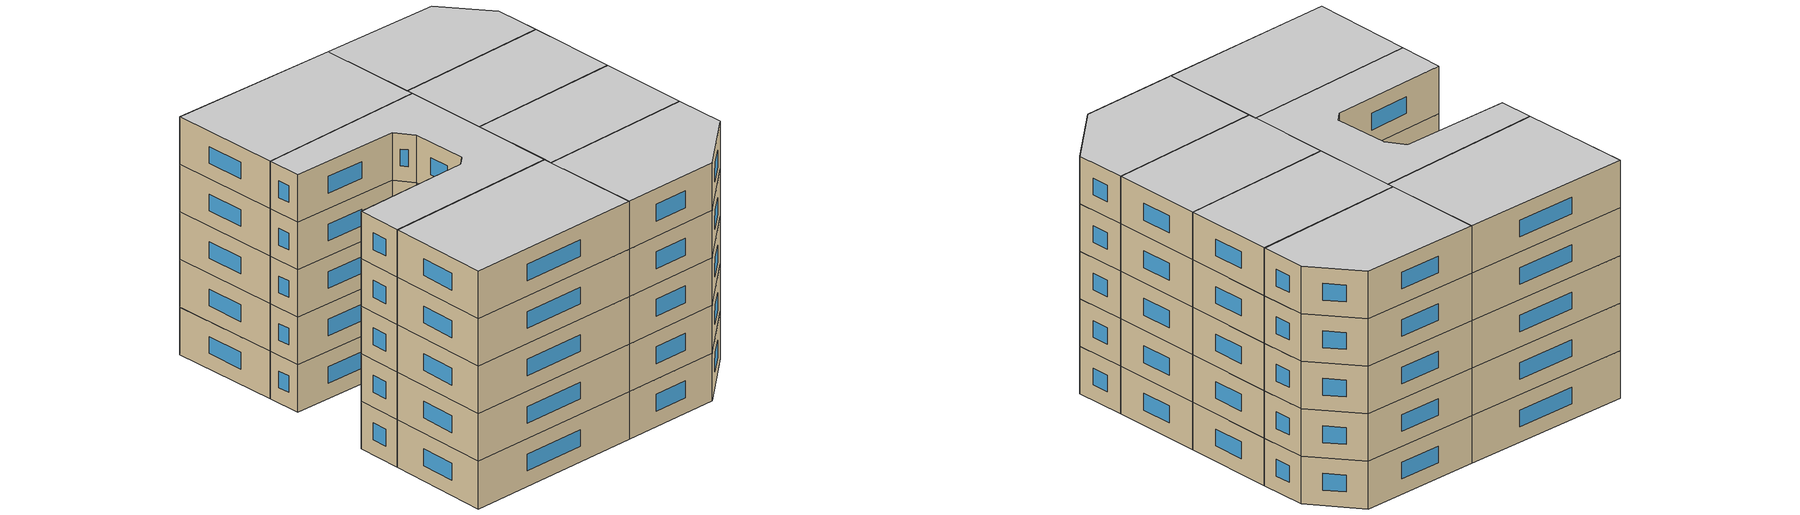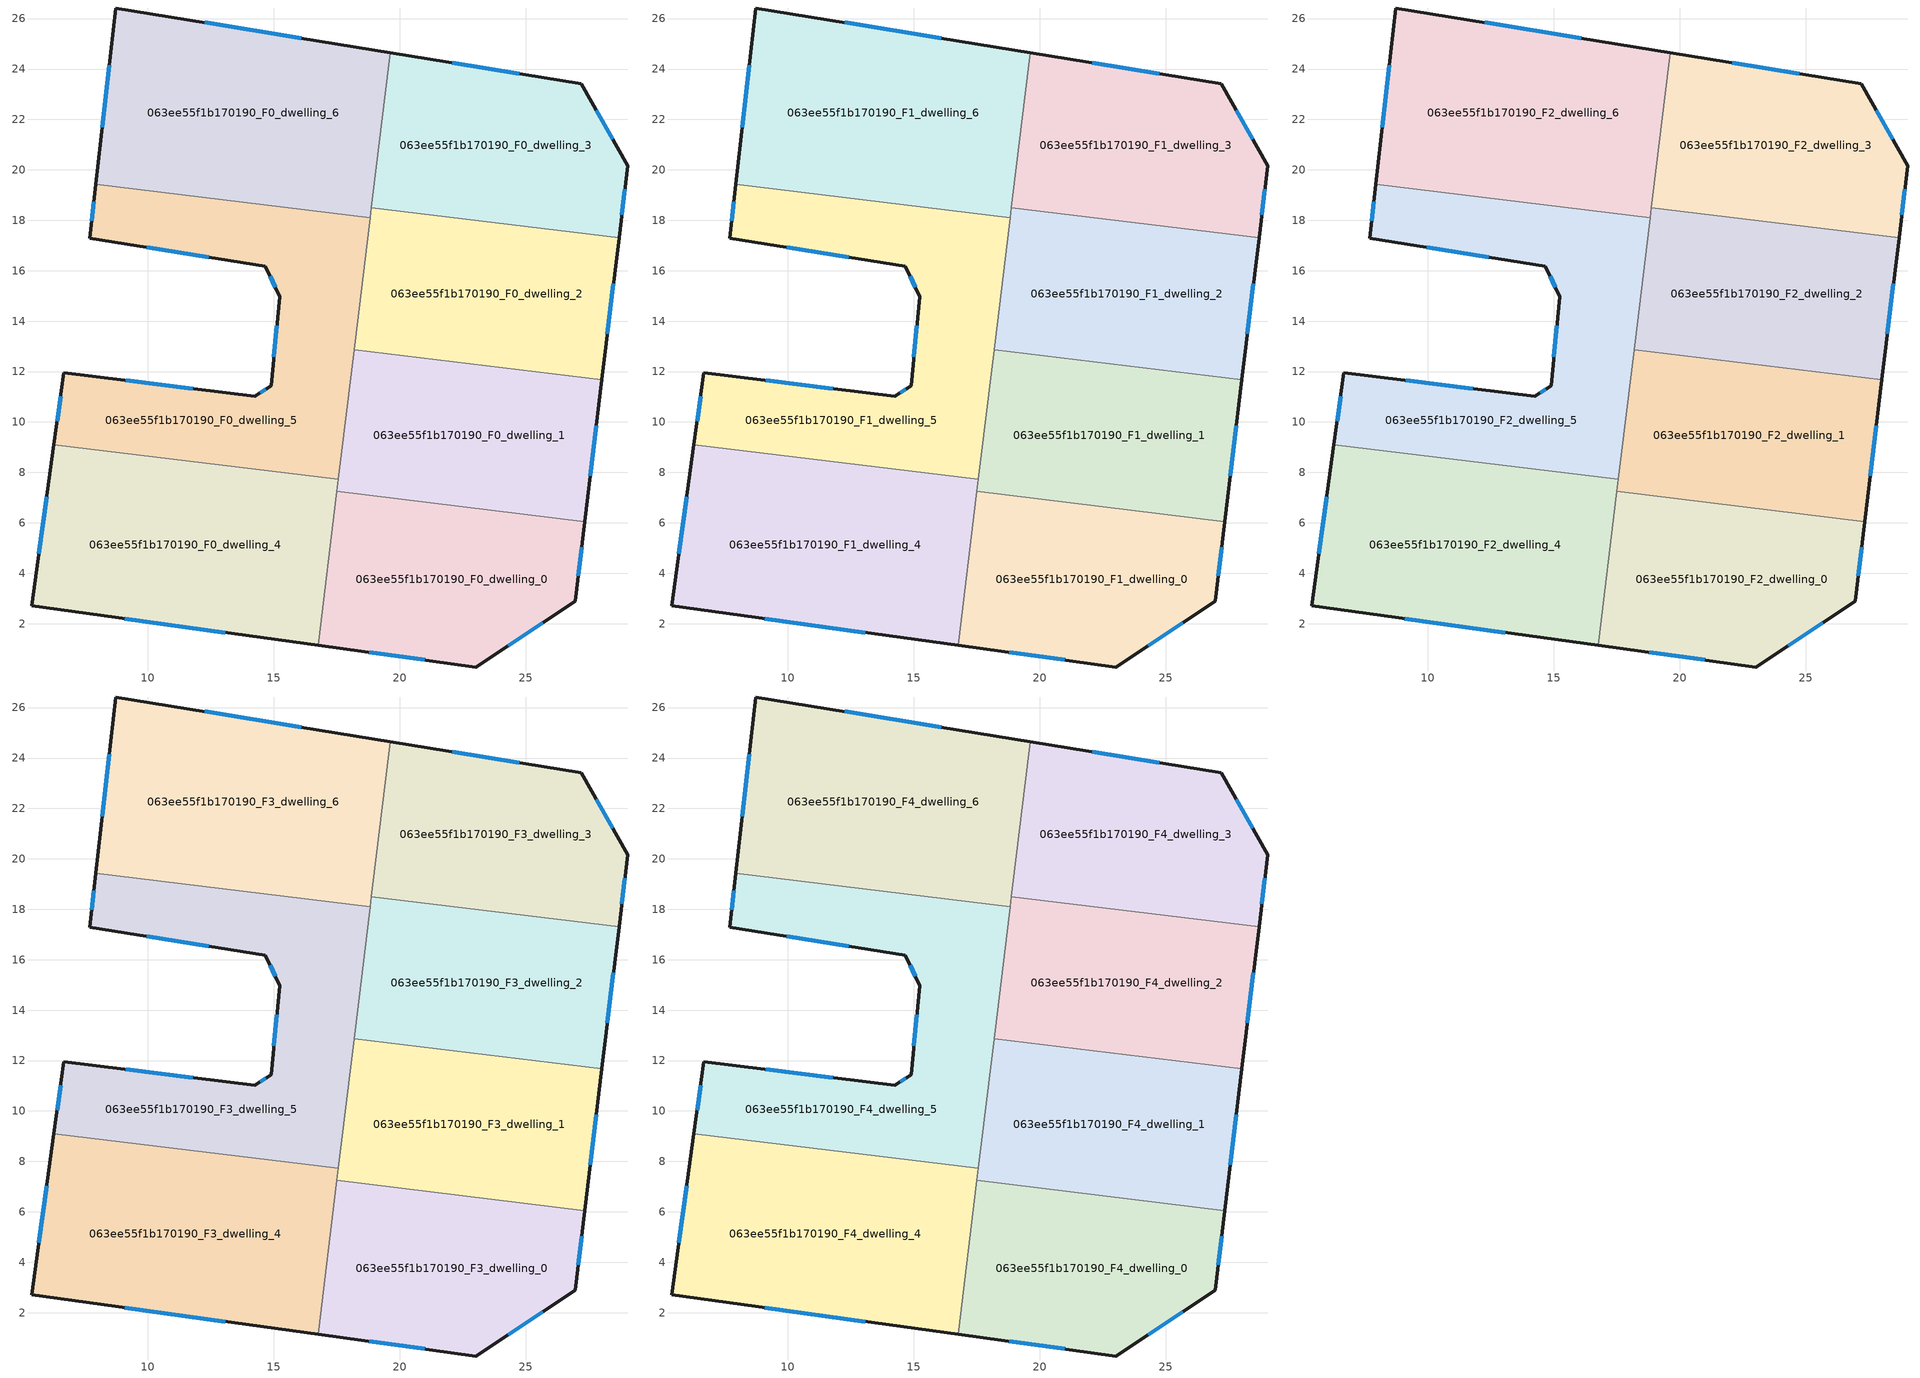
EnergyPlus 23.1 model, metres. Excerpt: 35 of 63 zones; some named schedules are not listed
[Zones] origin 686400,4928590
063ee55f1b170190_F0_dwelling_0
 floor ground (EU_floor_Construction): 27.34,6.05 26.95,2.88 23.02,0.28 16.76,1.14 17.5,7.25 z0
 wall outside (EU_wall_Construction): 16.76,1.14 23.02,0.28 26.95,2.88 27.34,6.05 z0:3
 wall to 063ee55f1b170190_F0_dwelling_1 (EU_wall_Construction): 27.34,6.05 17.5,7.25 z0:3
 wall to 063ee55f1b170190_F0_dwelling_4 (EU_wall_Construction): 17.5,7.25 16.76,1.14 z0:3
 window (EU_Window_Construction): 27.08,3.91 27.21,5.02 / 24.3,1.12 25.68,2.04 / 18.79,0.86 20.99,0.56 z0.97:2.03
063ee55f1b170190_F0_dwelling_1
 floor ground (EU_floor_Construction): 28.02,11.67 27.34,6.05 17.5,7.25 18.19,12.87 z0
 wall outside (EU_wall_Construction): 27.34,6.05 28.02,11.67 z0:3
 wall to 063ee55f1b170190_F0_dwelling_2 (EU_wall_Construction): 28.02,11.67 18.19,12.87 z0:3
 wall to 063ee55f1b170190_F0_dwelling_5 (EU_wall_Construction): 18.19,12.87 17.56,7.74 z0:3
 wall to 063ee55f1b170190_F0_dwelling_4 (EU_wall_Construction): 17.56,7.74 17.5,7.24 z0:3
 window (EU_Window_Construction): 27.56,7.87 27.8,9.85 z0.97:2.03
063ee55f1b170190_F0_dwelling_2
 floor ground (EU_floor_Construction): 28.7,17.3 28.02,11.67 18.19,12.87 18.87,18.49 z0
 wall outside (EU_wall_Construction): 28.02,11.67 28.7,17.3 z0:3
 wall to 063ee55f1b170190_F0_dwelling_3 (EU_wall_Construction): 28.7,17.3 18.87,18.49 z0:3
 wall to 063ee55f1b170190_F0_dwelling_6 (EU_wall_Construction): 18.87,18.49 18.82,18.11 z0:3
 wall to 063ee55f1b170190_F0_dwelling_5 (EU_wall_Construction): 18.82,18.11 18.19,12.87 z0:3
 window (EU_Window_Construction): 28.24,13.5 28.48,15.48 z0.97:2.03
063ee55f1b170190_F0_dwelling_3
 floor ground (EU_floor_Construction): 27.19,23.41 29.04,20.16 28.7,17.3 18.87,18.49 19.62,24.65 z0
 wall outside (EU_wall_Construction): 28.7,17.3 29.04,20.16 27.19,23.41 19.62,24.65 z0:3
 wall to 063ee55f1b170190_F0_dwelling_6 (EU_wall_Construction): 19.62,24.65 18.87,18.49 z0:3
 window (EU_Window_Construction): 24.74,23.81 22.07,24.25 / 28.44,21.21 27.79,22.36 / 28.81,18.23 28.93,19.23 z0.97:2.03
063ee55f1b170190_F0_dwelling_4
 floor ground (EU_floor_Construction): 17.56,7.74 16.76,1.14 5.4,2.7 6.28,9.11 z0
 wall outside (EU_wall_Construction): 6.28,9.11 5.4,2.7 16.76,1.14 z0:3
 wall to 063ee55f1b170190_F0_dwelling_5 (EU_wall_Construction): 17.56,7.74 6.28,9.11 z0:3
 window (EU_Window_Construction): 9.09,2.2 13.08,1.65 / 6,7.03 5.69,4.78 z0.97:2.03
063ee55f1b170190_F0_dwelling_5
 floor ground (EU_floor_Construction): 18.82,18.11 17.56,7.74 6.28,9.11 6.68,11.95 14.25,11.02 14.89,11.44 15.24,14.96 14.67,16.17 7.7,17.29 7.95,19.43 z0
 wall outside (EU_wall_Construction): 7.95,19.43 7.7,17.29 14.67,16.17 15.24,14.96 14.89,11.44 14.25,11.02 6.68,11.95 6.28,9.11 z0:3
 wall to 063ee55f1b170190_F0_dwelling_6 (EU_wall_Construction): 18.82,18.11 7.95,19.43 z0:3
 window (EU_Window_Construction): 11.8,11.32 9.13,11.65 / 14.69,11.3 14.46,11.16 / 15.13,13.82 15.01,12.58 / 14.86,15.78 15.06,15.35 / 9.96,16.93 12.41,16.53 / 7.87,18.73 7.78,17.98 / 6.55,11.03 6.41,10.03 z0.97:2.03
063ee55f1b170190_F0_dwelling_6
 floor ground (EU_floor_Construction): 19.62,24.65 18.82,18.11 7.95,19.43 8.74,26.42 z0
 wall outside (EU_wall_Construction): 19.62,24.65 8.74,26.42 7.95,19.43 z0:3
 window (EU_Window_Construction): 8.49,24.15 8.21,21.69 / 16.09,25.22 12.27,25.84 z0.97:2.03
063ee55f1b170190_F1_dwelling_0
 floor to 063ee55f1b170190_F0_dwelling_0 (EU_floor_Construction): 27.34,6.05 26.95,2.88 23.02,0.28 16.76,1.14 17.5,7.25 z3
 wall outside (EU_wall_Construction): 16.76,1.14 23.02,0.28 26.95,2.88 27.34,6.05 z3:6
 wall to 063ee55f1b170190_F1_dwelling_1 (EU_wall_Construction): 27.34,6.05 17.5,7.25 z3:6
 wall to 063ee55f1b170190_F1_dwelling_4 (EU_wall_Construction): 17.5,7.25 16.76,1.14 z3:6
 window (EU_Window_Construction): 27.08,3.91 27.21,5.02 / 24.3,1.12 25.68,2.04 / 18.79,0.86 20.99,0.56 z3.97:5.03
063ee55f1b170190_F1_dwelling_1
 floor to 063ee55f1b170190_F0_dwelling_1 (EU_floor_Construction): 28.02,11.67 27.34,6.05 17.5,7.25 18.19,12.87 z3
 wall outside (EU_wall_Construction): 27.34,6.05 28.02,11.67 z3:6
 wall to 063ee55f1b170190_F1_dwelling_2 (EU_wall_Construction): 28.02,11.67 18.19,12.87 z3:6
 wall to 063ee55f1b170190_F1_dwelling_5 (EU_wall_Construction): 18.19,12.87 17.56,7.74 z3:6
 wall to 063ee55f1b170190_F1_dwelling_4 (EU_wall_Construction): 17.56,7.74 17.5,7.24 z3:6
 window (EU_Window_Construction): 27.56,7.87 27.8,9.85 z3.97:5.03
063ee55f1b170190_F1_dwelling_2
 floor to 063ee55f1b170190_F0_dwelling_2 (EU_floor_Construction): 28.7,17.3 28.02,11.67 18.19,12.87 18.87,18.49 z3
 wall outside (EU_wall_Construction): 28.02,11.67 28.7,17.3 z3:6
 wall to 063ee55f1b170190_F1_dwelling_3 (EU_wall_Construction): 28.7,17.3 18.87,18.49 z3:6
 wall to 063ee55f1b170190_F1_dwelling_6 (EU_wall_Construction): 18.87,18.49 18.82,18.11 z3:6
 wall to 063ee55f1b170190_F1_dwelling_5 (EU_wall_Construction): 18.82,18.11 18.19,12.87 z3:6
 window (EU_Window_Construction): 28.24,13.5 28.48,15.48 z3.97:5.03
063ee55f1b170190_F1_dwelling_3
 floor to 063ee55f1b170190_F0_dwelling_3 (EU_floor_Construction): 27.19,23.41 29.04,20.16 28.7,17.3 18.87,18.49 19.62,24.65 z3
 wall outside (EU_wall_Construction): 28.7,17.3 29.04,20.16 27.19,23.41 19.62,24.65 z3:6
 wall to 063ee55f1b170190_F1_dwelling_6 (EU_wall_Construction): 19.62,24.65 18.87,18.49 z3:6
 window (EU_Window_Construction): 24.74,23.81 22.07,24.25 / 28.44,21.21 27.79,22.36 / 28.81,18.23 28.93,19.23 z3.97:5.03
063ee55f1b170190_F1_dwelling_4
 floor to 063ee55f1b170190_F0_dwelling_4 (EU_floor_Construction): 17.56,7.74 16.76,1.14 5.4,2.7 6.28,9.11 z3
 wall outside (EU_wall_Construction): 6.28,9.11 5.4,2.7 16.76,1.14 z3:6
 wall to 063ee55f1b170190_F1_dwelling_5 (EU_wall_Construction): 17.56,7.74 6.28,9.11 z3:6
 window (EU_Window_Construction): 9.09,2.2 13.08,1.65 / 6,7.03 5.69,4.78 z3.97:5.03
063ee55f1b170190_F1_dwelling_5
 floor to 063ee55f1b170190_F0_dwelling_5 (EU_floor_Construction): 18.82,18.11 17.56,7.74 6.28,9.11 6.68,11.95 14.25,11.02 14.89,11.44 15.24,14.96 14.67,16.17 7.7,17.29 7.95,19.43 z3
 wall outside (EU_wall_Construction): 7.95,19.43 7.7,17.29 14.67,16.17 15.24,14.96 14.89,11.44 14.25,11.02 6.68,11.95 6.28,9.11 z3:6
 wall to 063ee55f1b170190_F1_dwelling_6 (EU_wall_Construction): 18.82,18.11 7.95,19.43 z3:6
 window (EU_Window_Construction): 11.8,11.32 9.13,11.65 / 14.69,11.3 14.46,11.16 / 15.13,13.82 15.01,12.58 / 14.86,15.78 15.06,15.35 / 9.96,16.93 12.41,16.53 / 7.87,18.73 7.78,17.98 / 6.55,11.03 6.41,10.03 z3.97:5.03
063ee55f1b170190_F1_dwelling_6
 floor to 063ee55f1b170190_F0_dwelling_6 (EU_floor_Construction): 19.62,24.65 18.82,18.11 7.95,19.43 8.74,26.42 z3
 wall outside (EU_wall_Construction): 19.62,24.65 8.74,26.42 7.95,19.43 z3:6
 window (EU_Window_Construction): 8.49,24.15 8.21,21.69 / 16.09,25.22 12.27,25.84 z3.97:5.03
063ee55f1b170190_F2_dwelling_0
 floor to 063ee55f1b170190_F1_dwelling_0 (EU_floor_Construction): 27.34,6.05 26.95,2.88 23.02,0.28 16.76,1.14 17.5,7.25 z6
 wall outside (EU_wall_Construction): 16.76,1.14 23.02,0.28 26.95,2.88 27.34,6.05 z6:9
 wall to 063ee55f1b170190_F2_dwelling_1 (EU_wall_Construction): 27.34,6.05 17.5,7.25 z6:9
 wall to 063ee55f1b170190_F2_dwelling_4 (EU_wall_Construction): 17.5,7.25 16.76,1.14 z6:9
 window (EU_Window_Construction): 27.08,3.91 27.21,5.02 / 24.3,1.12 25.68,2.04 / 18.79,0.86 20.99,0.56 z6.97:8.03
063ee55f1b170190_F2_dwelling_1
 floor to 063ee55f1b170190_F1_dwelling_1 (EU_floor_Construction): 28.02,11.67 27.34,6.05 17.5,7.25 18.19,12.87 z6
 wall outside (EU_wall_Construction): 27.34,6.05 28.02,11.67 z6:9
 wall to 063ee55f1b170190_F2_dwelling_2 (EU_wall_Construction): 28.02,11.67 18.19,12.87 z6:9
 wall to 063ee55f1b170190_F2_dwelling_5 (EU_wall_Construction): 18.19,12.87 17.56,7.74 z6:9
 wall to 063ee55f1b170190_F2_dwelling_4 (EU_wall_Construction): 17.56,7.74 17.5,7.24 z6:9
 window (EU_Window_Construction): 27.56,7.87 27.8,9.85 z6.97:8.03
063ee55f1b170190_F2_dwelling_2
 floor to 063ee55f1b170190_F1_dwelling_2 (EU_floor_Construction): 28.7,17.3 28.02,11.67 18.19,12.87 18.87,18.49 z6
 wall outside (EU_wall_Construction): 28.02,11.67 28.7,17.3 z6:9
 wall to 063ee55f1b170190_F2_dwelling_3 (EU_wall_Construction): 28.7,17.3 18.87,18.49 z6:9
 wall to 063ee55f1b170190_F2_dwelling_6 (EU_wall_Construction): 18.87,18.49 18.82,18.11 z6:9
 wall to 063ee55f1b170190_F2_dwelling_5 (EU_wall_Construction): 18.82,18.11 18.19,12.87 z6:9
 window (EU_Window_Construction): 28.24,13.5 28.48,15.48 z6.97:8.03
063ee55f1b170190_F2_dwelling_3
 floor to 063ee55f1b170190_F1_dwelling_3 (EU_floor_Construction): 27.19,23.41 29.04,20.16 28.7,17.3 18.87,18.49 19.62,24.65 z6
 wall outside (EU_wall_Construction): 28.7,17.3 29.04,20.16 27.19,23.41 19.62,24.65 z6:9
 wall to 063ee55f1b170190_F2_dwelling_6 (EU_wall_Construction): 19.62,24.65 18.87,18.49 z6:9
 window (EU_Window_Construction): 24.74,23.81 22.07,24.25 / 28.44,21.21 27.79,22.36 / 28.81,18.23 28.93,19.23 z6.97:8.03
063ee55f1b170190_F2_dwelling_4
 floor to 063ee55f1b170190_F1_dwelling_4 (EU_floor_Construction): 17.56,7.74 16.76,1.14 5.4,2.7 6.28,9.11 z6
 wall outside (EU_wall_Construction): 6.28,9.11 5.4,2.7 16.76,1.14 z6:9
 wall to 063ee55f1b170190_F2_dwelling_5 (EU_wall_Construction): 17.56,7.74 6.28,9.11 z6:9
 window (EU_Window_Construction): 9.09,2.2 13.08,1.65 / 6,7.03 5.69,4.78 z6.97:8.03
063ee55f1b170190_F2_dwelling_5
 floor to 063ee55f1b170190_F1_dwelling_5 (EU_floor_Construction): 18.82,18.11 17.56,7.74 6.28,9.11 6.68,11.95 14.25,11.02 14.89,11.44 15.24,14.96 14.67,16.17 7.7,17.29 7.95,19.43 z6
 wall outside (EU_wall_Construction): 7.95,19.43 7.7,17.29 14.67,16.17 15.24,14.96 14.89,11.44 14.25,11.02 6.68,11.95 6.28,9.11 z6:9
 wall to 063ee55f1b170190_F2_dwelling_6 (EU_wall_Construction): 18.82,18.11 7.95,19.43 z6:9
 window (EU_Window_Construction): 11.8,11.32 9.13,11.65 / 14.69,11.3 14.46,11.16 / 15.13,13.82 15.01,12.58 / 14.86,15.78 15.06,15.35 / 9.96,16.93 12.41,16.53 / 7.87,18.73 7.78,17.98 / 6.55,11.03 6.41,10.03 z6.97:8.03
063ee55f1b170190_F2_dwelling_6
 floor to 063ee55f1b170190_F1_dwelling_6 (EU_floor_Construction): 19.62,24.65 18.82,18.11 7.95,19.43 8.74,26.42 z6
 wall outside (EU_wall_Construction): 19.62,24.65 8.74,26.42 7.95,19.43 z6:9
 window (EU_Window_Construction): 8.49,24.15 8.21,21.69 / 16.09,25.22 12.27,25.84 z6.97:8.03
063ee55f1b170190_F3_dwelling_0
 floor to 063ee55f1b170190_F2_dwelling_0 (EU_floor_Construction): 27.34,6.05 26.95,2.88 23.02,0.28 16.76,1.14 17.5,7.25 z9
 wall outside (EU_wall_Construction): 16.76,1.14 23.02,0.28 26.95,2.88 27.34,6.05 z9:12
 wall to 063ee55f1b170190_F3_dwelling_1 (EU_wall_Construction): 27.34,6.05 17.5,7.25 z9:12
 wall to 063ee55f1b170190_F3_dwelling_4 (EU_wall_Construction): 17.5,7.25 16.76,1.14 z9:12
 window (EU_Window_Construction): 27.08,3.91 27.21,5.02 / 24.3,1.12 25.68,2.04 / 18.79,0.86 20.99,0.56 z9.97:11.03
063ee55f1b170190_F3_dwelling_1
 floor to 063ee55f1b170190_F2_dwelling_1 (EU_floor_Construction): 28.02,11.67 27.34,6.05 17.5,7.25 18.19,12.87 z9
 wall outside (EU_wall_Construction): 27.34,6.05 28.02,11.67 z9:12
 wall to 063ee55f1b170190_F3_dwelling_2 (EU_wall_Construction): 28.02,11.67 18.19,12.87 z9:12
 wall to 063ee55f1b170190_F3_dwelling_5 (EU_wall_Construction): 18.19,12.87 17.56,7.74 z9:12
 wall to 063ee55f1b170190_F3_dwelling_4 (EU_wall_Construction): 17.56,7.74 17.5,7.24 z9:12
 window (EU_Window_Construction): 27.56,7.87 27.8,9.85 z9.97:11.03
063ee55f1b170190_F3_dwelling_2
 floor to 063ee55f1b170190_F2_dwelling_2 (EU_floor_Construction): 28.7,17.3 28.02,11.67 18.19,12.87 18.87,18.49 z9
 wall outside (EU_wall_Construction): 28.02,11.67 28.7,17.3 z9:12
 wall to 063ee55f1b170190_F3_dwelling_3 (EU_wall_Construction): 28.7,17.3 18.87,18.49 z9:12
 wall to 063ee55f1b170190_F3_dwelling_6 (EU_wall_Construction): 18.87,18.49 18.82,18.11 z9:12
 wall to 063ee55f1b170190_F3_dwelling_5 (EU_wall_Construction): 18.82,18.11 18.19,12.87 z9:12
 window (EU_Window_Construction): 28.24,13.5 28.48,15.48 z9.97:11.03
063ee55f1b170190_F3_dwelling_3
 floor to 063ee55f1b170190_F2_dwelling_3 (EU_floor_Construction): 27.19,23.41 29.04,20.16 28.7,17.3 18.87,18.49 19.62,24.65 z9
 wall outside (EU_wall_Construction): 28.7,17.3 29.04,20.16 27.19,23.41 19.62,24.65 z9:12
 wall to 063ee55f1b170190_F3_dwelling_6 (EU_wall_Construction): 19.62,24.65 18.87,18.49 z9:12
 window (EU_Window_Construction): 24.74,23.81 22.07,24.25 / 28.44,21.21 27.79,22.36 / 28.81,18.23 28.93,19.23 z9.97:11.03
063ee55f1b170190_F3_dwelling_4
 floor to 063ee55f1b170190_F2_dwelling_4 (EU_floor_Construction): 17.56,7.74 16.76,1.14 5.4,2.7 6.28,9.11 z9
 wall outside (EU_wall_Construction): 6.28,9.11 5.4,2.7 16.76,1.14 z9:12
 wall to 063ee55f1b170190_F3_dwelling_5 (EU_wall_Construction): 17.56,7.74 6.28,9.11 z9:12
 window (EU_Window_Construction): 9.09,2.2 13.08,1.65 / 6,7.03 5.69,4.78 z9.97:11.03
063ee55f1b170190_F3_dwelling_5
 floor to 063ee55f1b170190_F2_dwelling_5 (EU_floor_Construction): 18.82,18.11 17.56,7.74 6.28,9.11 6.68,11.95 14.25,11.02 14.89,11.44 15.24,14.96 14.67,16.17 7.7,17.29 7.95,19.43 z9
 wall outside (EU_wall_Construction): 7.95,19.43 7.7,17.29 14.67,16.17 15.24,14.96 14.89,11.44 14.25,11.02 6.68,11.95 6.28,9.11 z9:12
 wall to 063ee55f1b170190_F3_dwelling_6 (EU_wall_Construction): 18.82,18.11 7.95,19.43 z9:12
 window (EU_Window_Construction): 11.8,11.32 9.13,11.65 / 14.69,11.3 14.46,11.16 / 15.13,13.82 15.01,12.58 / 14.86,15.78 15.06,15.35 / 9.96,16.93 12.41,16.53 / 7.87,18.73 7.78,17.98 / 6.55,11.03 6.41,10.03 z9.97:11.03
063ee55f1b170190_F3_dwelling_6
 floor to 063ee55f1b170190_F2_dwelling_6 (EU_floor_Construction): 19.62,24.65 18.82,18.11 7.95,19.43 8.74,26.42 z9
 wall outside (EU_wall_Construction): 19.62,24.65 8.74,26.42 7.95,19.43 z9:12
 window (EU_Window_Construction): 8.49,24.15 8.21,21.69 / 16.09,25.22 12.27,25.84 z9.97:11.03
063ee55f1b170190_F4_dwelling_0
 floor to 063ee55f1b170190_F3_dwelling_0 (EU_floor_Construction): 27.34,6.05 26.95,2.88 23.02,0.28 16.76,1.14 17.5,7.25 z12
 wall outside (EU_wall_Construction): 16.76,1.14 23.02,0.28 26.95,2.88 27.34,6.05 z12:15
 wall to 063ee55f1b170190_F4_dwelling_1 (EU_wall_Construction): 27.34,6.05 17.5,7.25 z12:15
 wall to 063ee55f1b170190_F4_dwelling_4 (EU_wall_Construction): 17.5,7.25 16.76,1.14 z12:15
 window (EU_Window_Construction): 27.08,3.91 27.21,5.02 / 24.3,1.12 25.68,2.04 / 18.79,0.86 20.99,0.56 z12.97:14.03
 ceiling to 063ee55f1b170190_F5_dwelling_0 (EU_floor_Construction): 26.95,2.88 27.34,6.05 17.5,7.25 16.76,1.14 23.02,0.28 z15
063ee55f1b170190_F4_dwelling_1
 floor to 063ee55f1b170190_F3_dwelling_1 (EU_floor_Construction): 28.02,11.67 27.34,6.05 17.5,7.25 18.19,12.87 z12
 wall outside (EU_wall_Construction): 27.34,6.05 28.02,11.67 z12:15
 wall to 063ee55f1b170190_F4_dwelling_2 (EU_wall_Construction): 28.02,11.67 18.19,12.87 z12:15
 wall to 063ee55f1b170190_F4_dwelling_5 (EU_wall_Construction): 18.19,12.87 17.56,7.74 z12:15
 wall to 063ee55f1b170190_F4_dwelling_4 (EU_wall_Construction): 17.56,7.74 17.5,7.24 z12:15
 window (EU_Window_Construction): 27.56,7.87 27.8,9.85 z12.97:14.03
 ceiling to 063ee55f1b170190_F5_dwelling_1 (EU_floor_Construction): 27.34,6.05 28.02,11.67 18.19,12.87 17.5,7.25 z15
063ee55f1b170190_F4_dwelling_2
 floor to 063ee55f1b170190_F3_dwelling_2 (EU_floor_Construction): 28.7,17.3 28.02,11.67 18.19,12.87 18.87,18.49 z12
 wall outside (EU_wall_Construction): 28.02,11.67 28.7,17.3 z12:15
 wall to 063ee55f1b170190_F4_dwelling_3 (EU_wall_Construction): 28.7,17.3 18.87,18.49 z12:15
 wall to 063ee55f1b170190_F4_dwelling_6 (EU_wall_Construction): 18.87,18.49 18.82,18.11 z12:15
 wall to 063ee55f1b170190_F4_dwelling_5 (EU_wall_Construction): 18.82,18.11 18.19,12.87 z12:15
 window (EU_Window_Construction): 28.24,13.5 28.48,15.48 z12.97:14.03
 ceiling to 063ee55f1b170190_F5_dwelling_2 (EU_floor_Construction): 28.02,11.67 28.7,17.3 18.87,18.49 18.19,12.87 z15
063ee55f1b170190_F4_dwelling_3
 floor to 063ee55f1b170190_F3_dwelling_3 (EU_floor_Construction): 27.19,23.41 29.04,20.16 28.7,17.3 18.87,18.49 19.62,24.65 z12
 wall outside (EU_wall_Construction): 28.7,17.3 29.04,20.16 27.19,23.41 19.62,24.65 z12:15
 wall to 063ee55f1b170190_F4_dwelling_6 (EU_wall_Construction): 19.62,24.65 18.87,18.49 z12:15
 window (EU_Window_Construction): 24.74,23.81 22.07,24.25 / 28.44,21.21 27.79,22.36 / 28.81,18.23 28.93,19.23 z12.97:14.03
 ceiling to 063ee55f1b170190_F5_dwelling_3 (EU_floor_Construction): 28.7,17.3 29.04,20.16 27.19,23.41 19.62,24.65 18.87,18.49 z15
063ee55f1b170190_F4_dwelling_4
 floor to 063ee55f1b170190_F3_dwelling_4 (EU_floor_Construction): 17.56,7.74 16.76,1.14 5.4,2.7 6.28,9.11 z12
 wall outside (EU_wall_Construction): 6.28,9.11 5.4,2.7 16.76,1.14 z12:15
 wall to 063ee55f1b170190_F4_dwelling_5 (EU_wall_Construction): 17.56,7.74 6.28,9.11 z12:15
 window (EU_Window_Construction): 9.09,2.2 13.08,1.65 / 6,7.03 5.69,4.78 z12.97:14.03
 ceiling to 063ee55f1b170190_F5_dwelling_4 (EU_floor_Construction): 16.76,1.14 17.56,7.74 6.28,9.11 5.4,2.7 z15
063ee55f1b170190_F4_dwelling_5
 floor to 063ee55f1b170190_F3_dwelling_5 (EU_floor_Construction): 18.82,18.11 17.56,7.74 6.28,9.11 6.68,11.95 14.25,11.02 14.89,11.44 15.24,14.96 14.67,16.17 7.7,17.29 7.95,19.43 z12
 wall outside (EU_wall_Construction): 7.95,19.43 7.7,17.29 14.67,16.17 15.24,14.96 14.89,11.44 14.25,11.02 6.68,11.95 6.28,9.11 z12:15
 wall to 063ee55f1b170190_F4_dwelling_6 (EU_wall_Construction): 18.82,18.11 7.95,19.43 z12:15
 window (EU_Window_Construction): 11.8,11.32 9.13,11.65 / 14.69,11.3 14.46,11.16 / 15.13,13.82 15.01,12.58 / 14.86,15.78 15.06,15.35 / 9.96,16.93 12.41,16.53 / 7.87,18.73 7.78,17.98 / 6.55,11.03 6.41,10.03 z12.97:14.03
 ceiling to 063ee55f1b170190_F5_dwelling_5 (EU_floor_Construction): 17.56,7.74 18.82,18.11 7.95,19.43 7.7,17.29 14.67,16.17 15.24,14.96 14.89,11.44 14.25,11.02 6.68,11.95 6.28,9.11 z15
063ee55f1b170190_F4_dwelling_6
 floor to 063ee55f1b170190_F3_dwelling_6 (EU_floor_Construction): 19.62,24.65 18.82,18.11 7.95,19.43 8.74,26.42 z12
 wall outside (EU_wall_Construction): 19.62,24.65 8.74,26.42 7.95,19.43 z12:15
 window (EU_Window_Construction): 8.49,24.15 8.21,21.69 / 16.09,25.22 12.27,25.84 z12.97:14.03
 ceiling to 063ee55f1b170190_F5_dwelling_6 (EU_floor_Construction): 18.82,18.11 19.62,24.65 8.74,26.42 7.95,19.43 z15
[Building]
EU S2 Campaign: North Axis=0; Terrain=City; Solar Distribution=FullExterior
[Site:Location]
Bologna: Latitude=44.5; Longitude=11.25; Time Zone=1; Elevation=37
[SizingPeriod:WeatherFileDays]
AnnualSizingPeriod: Begin Month=1; Begin Day of Month=1; End Month=12; End Day of Month=31; Day of Week for Start Day=Monday; Use Weather File Daylight Saving Period=No; Use Weather File Rain and Snow Indicators=No
[MATERIAL]
EU_InternalMass_Material: Roughness=MediumRough; Thickness=0.1; Conductivity=1; Density=1800; Specific Heat=900; Thermal Absorptance=0.9; Solar Absorptance=0.7; Visible Absorptance=0.7
[MATERIAL:NOMASS] Roughness=MediumRough; Thermal Absorptance=0.9; Solar Absorptance=0.7; Visible Absorptance=0.7
Name | Thermal Resistance
EU_wall_NoMass | 0.779417
EU_floor_NoMass | 0.588222
[WINDOWMATERIAL:SIMPLEGLAZINGSYSTEM]
EU_Window_SimpleGlazing: UFactor=5.16242; Solar Heat Gain Coefficient=0.85; Visible Transmittance=0.85
[CONSTRUCTION]
EU_wall_Construction: EU_wall_NoMass
EU_floor_Construction: EU_floor_NoMass
EU_Window_Construction: EU_Window_SimpleGlazing
EU_InternalMass_Construction: EU_InternalMass_Material
[ZONE] Type=1; Multiplier=1; Ceiling Height=autocalculate; Floor Area=autocalculate; Part of Total Floor Area=Yes
Name | Volume
063ee55f1b170190_F0_dwelling_0; 063ee55f1b170190_F1_dwelling_0; 063ee55f1b170190_F2_dwelling_0; 063ee55f1b170190_F3_dwelling_0; 063ee55f1b170190_F4_dwelling_0 | 168.318
063ee55f1b170190_F0_dwelling_1; 063ee55f1b170190_F1_dwelling_1; 063ee55f1b170190_F2_dwelling_1; 063ee55f1b170190_F3_dwelling_1; 063ee55f1b170190_F4_dwelling_1 | 168.335
063ee55f1b170190_F0_dwelling_2; 063ee55f1b170190_F1_dwelling_2; 063ee55f1b170190_F2_dwelling_2; 063ee55f1b170190_F3_dwelling_2; 063ee55f1b170190_F4_dwelling_2 | 168.313
063ee55f1b170190_F0_dwelling_3; 063ee55f1b170190_F1_dwelling_3; 063ee55f1b170190_F2_dwelling_3; 063ee55f1b170190_F3_dwelling_3; 063ee55f1b170190_F4_dwelling_3 | 168.308
063ee55f1b170190_F0_dwelling_4; 063ee55f1b170190_F1_dwelling_4; 063ee55f1b170190_F2_dwelling_4; 063ee55f1b170190_F3_dwelling_4; 063ee55f1b170190_F4_dwelling_4 | 224.424
063ee55f1b170190_F0_dwelling_5; 063ee55f1b170190_F1_dwelling_5; 063ee55f1b170190_F2_dwelling_5; 063ee55f1b170190_F3_dwelling_5; 063ee55f1b170190_F4_dwelling_5 | 224.399
063ee55f1b170190_F0_dwelling_6; 063ee55f1b170190_F1_dwelling_6; 063ee55f1b170190_F2_dwelling_6; 063ee55f1b170190_F3_dwelling_6; 063ee55f1b170190_F4_dwelling_6 | 224.419
[INTERNALMASS] Construction=EU_InternalMass_Construction
Name | Zone or ZoneList | Surface Area
063ee55f1b170190_F0_dwelling_0_EU_InternalMass | 063ee55f1b170190_F0_dwelling_0 | 56.1058
063ee55f1b170190_F0_dwelling_1_EU_InternalMass | 063ee55f1b170190_F0_dwelling_1 | 56.1117
063ee55f1b170190_F0_dwelling_2_EU_InternalMass | 063ee55f1b170190_F0_dwelling_2 | 56.1046
063ee55f1b170190_F0_dwelling_3_EU_InternalMass | 063ee55f1b170190_F0_dwelling_3 | 56.1029
063ee55f1b170190_F0_dwelling_4_EU_InternalMass | 063ee55f1b170190_F0_dwelling_4 | 74.8081
063ee55f1b170190_F0_dwelling_5_EU_InternalMass | 063ee55f1b170190_F0_dwelling_5 | 74.7994
063ee55f1b170190_F0_dwelling_6_EU_InternalMass | 063ee55f1b170190_F0_dwelling_6 | 74.8066
063ee55f1b170190_F1_dwelling_0_EU_InternalMass | 063ee55f1b170190_F1_dwelling_0 | 56.1058
063ee55f1b170190_F1_dwelling_1_EU_InternalMass | 063ee55f1b170190_F1_dwelling_1 | 56.1117
063ee55f1b170190_F1_dwelling_2_EU_InternalMass | 063ee55f1b170190_F1_dwelling_2 | 56.1046
063ee55f1b170190_F1_dwelling_3_EU_InternalMass | 063ee55f1b170190_F1_dwelling_3 | 56.1029
063ee55f1b170190_F1_dwelling_4_EU_InternalMass | 063ee55f1b170190_F1_dwelling_4 | 74.8081
063ee55f1b170190_F1_dwelling_5_EU_InternalMass | 063ee55f1b170190_F1_dwelling_5 | 74.7994
063ee55f1b170190_F1_dwelling_6_EU_InternalMass | 063ee55f1b170190_F1_dwelling_6 | 74.8066
063ee55f1b170190_F2_dwelling_0_EU_InternalMass | 063ee55f1b170190_F2_dwelling_0 | 56.1058
063ee55f1b170190_F2_dwelling_1_EU_InternalMass | 063ee55f1b170190_F2_dwelling_1 | 56.1117
063ee55f1b170190_F2_dwelling_2_EU_InternalMass | 063ee55f1b170190_F2_dwelling_2 | 56.1046
063ee55f1b170190_F2_dwelling_3_EU_InternalMass | 063ee55f1b170190_F2_dwelling_3 | 56.1029
063ee55f1b170190_F2_dwelling_4_EU_InternalMass | 063ee55f1b170190_F2_dwelling_4 | 74.8081
063ee55f1b170190_F2_dwelling_5_EU_InternalMass | 063ee55f1b170190_F2_dwelling_5 | 74.7994
063ee55f1b170190_F2_dwelling_6_EU_InternalMass | 063ee55f1b170190_F2_dwelling_6 | 74.8066
063ee55f1b170190_F3_dwelling_0_EU_InternalMass | 063ee55f1b170190_F3_dwelling_0 | 56.1058
063ee55f1b170190_F3_dwelling_1_EU_InternalMass | 063ee55f1b170190_F3_dwelling_1 | 56.1117
063ee55f1b170190_F3_dwelling_2_EU_InternalMass | 063ee55f1b170190_F3_dwelling_2 | 56.1046
063ee55f1b170190_F3_dwelling_3_EU_InternalMass | 063ee55f1b170190_F3_dwelling_3 | 56.1029
063ee55f1b170190_F3_dwelling_4_EU_InternalMass | 063ee55f1b170190_F3_dwelling_4 | 74.8081
063ee55f1b170190_F3_dwelling_5_EU_InternalMass | 063ee55f1b170190_F3_dwelling_5 | 74.7994
063ee55f1b170190_F3_dwelling_6_EU_InternalMass | 063ee55f1b170190_F3_dwelling_6 | 74.8066
063ee55f1b170190_F4_dwelling_0_EU_InternalMass | 063ee55f1b170190_F4_dwelling_0 | 56.1058
063ee55f1b170190_F4_dwelling_1_EU_InternalMass | 063ee55f1b170190_F4_dwelling_1 | 56.1117
063ee55f1b170190_F4_dwelling_2_EU_InternalMass | 063ee55f1b170190_F4_dwelling_2 | 56.1046
063ee55f1b170190_F4_dwelling_3_EU_InternalMass | 063ee55f1b170190_F4_dwelling_3 | 56.1029
063ee55f1b170190_F4_dwelling_4_EU_InternalMass | 063ee55f1b170190_F4_dwelling_4 | 74.8081
063ee55f1b170190_F4_dwelling_5_EU_InternalMass | 063ee55f1b170190_F4_dwelling_5 | 74.7994
063ee55f1b170190_F4_dwelling_6_EU_InternalMass | 063ee55f1b170190_F4_dwelling_6 | 74.8066
[OTHEREQUIPMENT] Fuel Type=Electricity; Design Level Calculation Method=Watts/Area; Power per Zone Floor Area=1; Fraction Latent=0; Fraction Radiant=0; Fraction Lost=0; Carbon Dioxide Generation Rate=0; EndUse Subcategory=EU_Step8_InternalGains
Name | Zone or ZoneList or Space or SpaceList | Schedule
EU_Step8_InternalGain_063ee55f1b170190_F0_dwelling_0_f000 | 063ee55f1b170190_F0_dwelling_0 | EU_Step8_GainSchedule_063ee55f1b170190_F0_dwelling_0_f000
EU_Step8_InternalGain_063ee55f1b170190_F0_dwelling_1_f000 | 063ee55f1b170190_F0_dwelling_1 | EU_Step8_GainSchedule_063ee55f1b170190_F0_dwelling_1_f000
EU_Step8_InternalGain_063ee55f1b170190_F0_dwelling_2_f000 | 063ee55f1b170190_F0_dwelling_2 | EU_Step8_GainSchedule_063ee55f1b170190_F0_dwelling_2_f000
EU_Step8_InternalGain_063ee55f1b170190_F0_dwelling_3_f000 | 063ee55f1b170190_F0_dwelling_3 | EU_Step8_GainSchedule_063ee55f1b170190_F0_dwelling_3_f000
EU_Step8_InternalGain_063ee55f1b170190_F0_dwelling_4_f000 | 063ee55f1b170190_F0_dwelling_4 | EU_Step8_GainSchedule_063ee55f1b170190_F0_dwelling_4_f000
EU_Step8_InternalGain_063ee55f1b170190_F0_dwelling_5_f000 | 063ee55f1b170190_F0_dwelling_5 | EU_Step8_GainSchedule_063ee55f1b170190_F0_dwelling_5_f000
EU_Step8_InternalGain_063ee55f1b170190_F0_dwelling_6_f000 | 063ee55f1b170190_F0_dwelling_6 | EU_Step8_GainSchedule_063ee55f1b170190_F0_dwelling_6_f000
EU_Step8_InternalGain_063ee55f1b170190_F1_dwelling_0_f000 | 063ee55f1b170190_F1_dwelling_0 | EU_Step8_GainSchedule_063ee55f1b170190_F1_dwelling_0_f000
EU_Step8_InternalGain_063ee55f1b170190_F1_dwelling_1_f000 | 063ee55f1b170190_F1_dwelling_1 | EU_Step8_GainSchedule_063ee55f1b170190_F1_dwelling_1_f000
EU_Step8_InternalGain_063ee55f1b170190_F1_dwelling_2_f000 | 063ee55f1b170190_F1_dwelling_2 | EU_Step8_GainSchedule_063ee55f1b170190_F1_dwelling_2_f000
EU_Step8_InternalGain_063ee55f1b170190_F1_dwelling_3_f000 | 063ee55f1b170190_F1_dwelling_3 | EU_Step8_GainSchedule_063ee55f1b170190_F1_dwelling_3_f000
EU_Step8_InternalGain_063ee55f1b170190_F1_dwelling_4_f000 | 063ee55f1b170190_F1_dwelling_4 | EU_Step8_GainSchedule_063ee55f1b170190_F1_dwelling_4_f000
EU_Step8_InternalGain_063ee55f1b170190_F1_dwelling_5_f000 | 063ee55f1b170190_F1_dwelling_5 | EU_Step8_GainSchedule_063ee55f1b170190_F1_dwelling_5_f000
EU_Step8_InternalGain_063ee55f1b170190_F1_dwelling_6_f000 | 063ee55f1b170190_F1_dwelling_6 | EU_Step8_GainSchedule_063ee55f1b170190_F1_dwelling_6_f000
EU_Step8_InternalGain_063ee55f1b170190_F2_dwelling_0_f000 | 063ee55f1b170190_F2_dwelling_0 | EU_Step8_GainSchedule_063ee55f1b170190_F2_dwelling_0_f000
EU_Step8_InternalGain_063ee55f1b170190_F2_dwelling_1_f000 | 063ee55f1b170190_F2_dwelling_1 | EU_Step8_GainSchedule_063ee55f1b170190_F2_dwelling_1_f000
EU_Step8_InternalGain_063ee55f1b170190_F2_dwelling_2_f000 | 063ee55f1b170190_F2_dwelling_2 | EU_Step8_GainSchedule_063ee55f1b170190_F2_dwelling_2_f000
EU_Step8_InternalGain_063ee55f1b170190_F2_dwelling_3_f000 | 063ee55f1b170190_F2_dwelling_3 | EU_Step8_GainSchedule_063ee55f1b170190_F2_dwelling_3_f000
EU_Step8_InternalGain_063ee55f1b170190_F2_dwelling_4_f000 | 063ee55f1b170190_F2_dwelling_4 | EU_Step8_GainSchedule_063ee55f1b170190_F2_dwelling_4_f000
EU_Step8_InternalGain_063ee55f1b170190_F2_dwelling_5_f000 | 063ee55f1b170190_F2_dwelling_5 | EU_Step8_GainSchedule_063ee55f1b170190_F2_dwelling_5_f000
EU_Step8_InternalGain_063ee55f1b170190_F2_dwelling_6_f000 | 063ee55f1b170190_F2_dwelling_6 | EU_Step8_GainSchedule_063ee55f1b170190_F2_dwelling_6_f000
EU_Step8_InternalGain_063ee55f1b170190_F3_dwelling_0_f000 | 063ee55f1b170190_F3_dwelling_0 | EU_Step8_GainSchedule_063ee55f1b170190_F3_dwelling_0_f000
EU_Step8_InternalGain_063ee55f1b170190_F3_dwelling_1_f000 | 063ee55f1b170190_F3_dwelling_1 | EU_Step8_GainSchedule_063ee55f1b170190_F3_dwelling_1_f000
EU_Step8_InternalGain_063ee55f1b170190_F3_dwelling_2_f000 | 063ee55f1b170190_F3_dwelling_2 | EU_Step8_GainSchedule_063ee55f1b170190_F3_dwelling_2_f000
EU_Step8_InternalGain_063ee55f1b170190_F3_dwelling_3_f000 | 063ee55f1b170190_F3_dwelling_3 | EU_Step8_GainSchedule_063ee55f1b170190_F3_dwelling_3_f000
EU_Step8_InternalGain_063ee55f1b170190_F3_dwelling_4_f000 | 063ee55f1b170190_F3_dwelling_4 | EU_Step8_GainSchedule_063ee55f1b170190_F3_dwelling_4_f000
EU_Step8_InternalGain_063ee55f1b170190_F3_dwelling_5_f000 | 063ee55f1b170190_F3_dwelling_5 | EU_Step8_GainSchedule_063ee55f1b170190_F3_dwelling_5_f000
EU_Step8_InternalGain_063ee55f1b170190_F3_dwelling_6_f000 | 063ee55f1b170190_F3_dwelling_6 | EU_Step8_GainSchedule_063ee55f1b170190_F3_dwelling_6_f000
EU_Step8_InternalGain_063ee55f1b170190_F4_dwelling_0_f000 | 063ee55f1b170190_F4_dwelling_0 | EU_Step8_GainSchedule_063ee55f1b170190_F4_dwelling_0_f000
EU_Step8_InternalGain_063ee55f1b170190_F4_dwelling_1_f000 | 063ee55f1b170190_F4_dwelling_1 | EU_Step8_GainSchedule_063ee55f1b170190_F4_dwelling_1_f000
EU_Step8_InternalGain_063ee55f1b170190_F4_dwelling_2_f000 | 063ee55f1b170190_F4_dwelling_2 | EU_Step8_GainSchedule_063ee55f1b170190_F4_dwelling_2_f000
EU_Step8_InternalGain_063ee55f1b170190_F4_dwelling_3_f000 | 063ee55f1b170190_F4_dwelling_3 | EU_Step8_GainSchedule_063ee55f1b170190_F4_dwelling_3_f000
EU_Step8_InternalGain_063ee55f1b170190_F4_dwelling_4_f000 | 063ee55f1b170190_F4_dwelling_4 | EU_Step8_GainSchedule_063ee55f1b170190_F4_dwelling_4_f000
EU_Step8_InternalGain_063ee55f1b170190_F4_dwelling_5_f000 | 063ee55f1b170190_F4_dwelling_5 | EU_Step8_GainSchedule_063ee55f1b170190_F4_dwelling_5_f000
EU_Step8_InternalGain_063ee55f1b170190_F4_dwelling_6_f000 | 063ee55f1b170190_F4_dwelling_6 | EU_Step8_GainSchedule_063ee55f1b170190_F4_dwelling_6_f000
[ZONEVENTILATION:DESIGNFLOWRATE] Schedule=EU_AlwaysOn; Design Flow Rate Calculation Method=AirChanges/Hour; Air Changes per Hour=0.712058; Ventilation Type=Natural; Fan Pressure Rise=0; Fan Total Efficiency=1; Constant Term Coefficient=1; Temperature Term Coefficient=0; Velocity Term Coefficient=0; Velocity Squared Term Coefficient=0; Minimum Indoor Temperature=-100; Maximum Indoor Temperature=100; Delta Temperature=-100; Minimum Outdoor Temperature=-100; Maximum Outdoor Temperature=100; Maximum Wind Speed=40
Name | Zone or ZoneList or Space or SpaceList
EU_ConstantAir_063ee55f1b170190_F0_dwelling_0 | 063ee55f1b170190_F0_dwelling_0
EU_ConstantAir_063ee55f1b170190_F0_dwelling_1 | 063ee55f1b170190_F0_dwelling_1
EU_ConstantAir_063ee55f1b170190_F0_dwelling_2 | 063ee55f1b170190_F0_dwelling_2
EU_ConstantAir_063ee55f1b170190_F0_dwelling_3 | 063ee55f1b170190_F0_dwelling_3
EU_ConstantAir_063ee55f1b170190_F0_dwelling_4 | 063ee55f1b170190_F0_dwelling_4
EU_ConstantAir_063ee55f1b170190_F0_dwelling_5 | 063ee55f1b170190_F0_dwelling_5
EU_ConstantAir_063ee55f1b170190_F0_dwelling_6 | 063ee55f1b170190_F0_dwelling_6
EU_ConstantAir_063ee55f1b170190_F1_dwelling_0 | 063ee55f1b170190_F1_dwelling_0
EU_ConstantAir_063ee55f1b170190_F1_dwelling_1 | 063ee55f1b170190_F1_dwelling_1
EU_ConstantAir_063ee55f1b170190_F1_dwelling_2 | 063ee55f1b170190_F1_dwelling_2
EU_ConstantAir_063ee55f1b170190_F1_dwelling_3 | 063ee55f1b170190_F1_dwelling_3
EU_ConstantAir_063ee55f1b170190_F1_dwelling_4 | 063ee55f1b170190_F1_dwelling_4
EU_ConstantAir_063ee55f1b170190_F1_dwelling_5 | 063ee55f1b170190_F1_dwelling_5
EU_ConstantAir_063ee55f1b170190_F1_dwelling_6 | 063ee55f1b170190_F1_dwelling_6
EU_ConstantAir_063ee55f1b170190_F2_dwelling_0 | 063ee55f1b170190_F2_dwelling_0
EU_ConstantAir_063ee55f1b170190_F2_dwelling_1 | 063ee55f1b170190_F2_dwelling_1
EU_ConstantAir_063ee55f1b170190_F2_dwelling_2 | 063ee55f1b170190_F2_dwelling_2
EU_ConstantAir_063ee55f1b170190_F2_dwelling_3 | 063ee55f1b170190_F2_dwelling_3
EU_ConstantAir_063ee55f1b170190_F2_dwelling_4 | 063ee55f1b170190_F2_dwelling_4
EU_ConstantAir_063ee55f1b170190_F2_dwelling_5 | 063ee55f1b170190_F2_dwelling_5
EU_ConstantAir_063ee55f1b170190_F2_dwelling_6 | 063ee55f1b170190_F2_dwelling_6
EU_ConstantAir_063ee55f1b170190_F3_dwelling_0 | 063ee55f1b170190_F3_dwelling_0
EU_ConstantAir_063ee55f1b170190_F3_dwelling_1 | 063ee55f1b170190_F3_dwelling_1
EU_ConstantAir_063ee55f1b170190_F3_dwelling_2 | 063ee55f1b170190_F3_dwelling_2
EU_ConstantAir_063ee55f1b170190_F3_dwelling_3 | 063ee55f1b170190_F3_dwelling_3
EU_ConstantAir_063ee55f1b170190_F3_dwelling_4 | 063ee55f1b170190_F3_dwelling_4
EU_ConstantAir_063ee55f1b170190_F3_dwelling_5 | 063ee55f1b170190_F3_dwelling_5
EU_ConstantAir_063ee55f1b170190_F3_dwelling_6 | 063ee55f1b170190_F3_dwelling_6
EU_ConstantAir_063ee55f1b170190_F4_dwelling_0 | 063ee55f1b170190_F4_dwelling_0
EU_ConstantAir_063ee55f1b170190_F4_dwelling_1 | 063ee55f1b170190_F4_dwelling_1
EU_ConstantAir_063ee55f1b170190_F4_dwelling_2 | 063ee55f1b170190_F4_dwelling_2
EU_ConstantAir_063ee55f1b170190_F4_dwelling_3 | 063ee55f1b170190_F4_dwelling_3
EU_ConstantAir_063ee55f1b170190_F4_dwelling_4 | 063ee55f1b170190_F4_dwelling_4
EU_ConstantAir_063ee55f1b170190_F4_dwelling_5 | 063ee55f1b170190_F4_dwelling_5
EU_ConstantAir_063ee55f1b170190_F4_dwelling_6 | 063ee55f1b170190_F4_dwelling_6
[HVACTEMPLATE:ZONE:IDEALLOADSAIRSYSTEM] System Availability Schedule=EU_AlwaysOn; Maximum Heating Supply Air Temperature=50; Minimum Cooling Supply Air Temperature=13; Maximum Heating Supply Air Humidity Ratio=0.0156; Minimum Cooling Supply Air Humidity Ratio=0.0077; Heating Limit=NoLimit; Cooling Limit=NoLimit; Heating Availability Schedule=EU_AlwaysOn; Cooling Availability Schedule=EU_CoolingOff; Dehumidification Control Type=ConstantSensibleHeatRatio; Cooling Sensible Heat Ratio=0.7; Dehumidification Setpoint=60; Humidification Control Type=None; Humidification Setpoint=30; Outdoor Air Method=None; Outdoor Air Flow Rate per Person=0.00944; Outdoor Air Flow Rate per Zone Floor Area=0; Outdoor Air Flow Rate per Zone=0; Demand Controlled Ventilation Type=None; Outdoor Air Economizer Type=NoEconomizer; Heat Recovery Type=None; Sensible Heat Recovery Effectiveness=0.7; Latent Heat Recovery Effectiveness=0.65
Name | Template Thermostat
063ee55f1b170190_F0_dwelling_0 | EU_HeatOnly_063ee55f1b170190_F0_dwelling_0
063ee55f1b170190_F0_dwelling_1 | EU_HeatOnly_063ee55f1b170190_F0_dwelling_1
063ee55f1b170190_F0_dwelling_2 | EU_HeatOnly_063ee55f1b170190_F0_dwelling_2
063ee55f1b170190_F0_dwelling_3 | EU_HeatOnly_063ee55f1b170190_F0_dwelling_3
063ee55f1b170190_F0_dwelling_4 | EU_HeatOnly_063ee55f1b170190_F0_dwelling_4
063ee55f1b170190_F0_dwelling_5 | EU_HeatOnly_063ee55f1b170190_F0_dwelling_5
063ee55f1b170190_F0_dwelling_6 | EU_HeatOnly_063ee55f1b170190_F0_dwelling_6
063ee55f1b170190_F1_dwelling_0 | EU_HeatOnly_063ee55f1b170190_F1_dwelling_0
063ee55f1b170190_F1_dwelling_1 | EU_HeatOnly_063ee55f1b170190_F1_dwelling_1
063ee55f1b170190_F1_dwelling_2 | EU_HeatOnly_063ee55f1b170190_F1_dwelling_2
063ee55f1b170190_F1_dwelling_3 | EU_HeatOnly_063ee55f1b170190_F1_dwelling_3
063ee55f1b170190_F1_dwelling_4 | EU_HeatOnly_063ee55f1b170190_F1_dwelling_4
063ee55f1b170190_F1_dwelling_5 | EU_HeatOnly_063ee55f1b170190_F1_dwelling_5
063ee55f1b170190_F1_dwelling_6 | EU_HeatOnly_063ee55f1b170190_F1_dwelling_6
063ee55f1b170190_F2_dwelling_0 | EU_HeatOnly_063ee55f1b170190_F2_dwelling_0
063ee55f1b170190_F2_dwelling_1 | EU_HeatOnly_063ee55f1b170190_F2_dwelling_1
063ee55f1b170190_F2_dwelling_2 | EU_HeatOnly_063ee55f1b170190_F2_dwelling_2
063ee55f1b170190_F2_dwelling_3 | EU_HeatOnly_063ee55f1b170190_F2_dwelling_3
063ee55f1b170190_F2_dwelling_4 | EU_HeatOnly_063ee55f1b170190_F2_dwelling_4
063ee55f1b170190_F2_dwelling_5 | EU_HeatOnly_063ee55f1b170190_F2_dwelling_5
063ee55f1b170190_F2_dwelling_6 | EU_HeatOnly_063ee55f1b170190_F2_dwelling_6
063ee55f1b170190_F3_dwelling_0 | EU_HeatOnly_063ee55f1b170190_F3_dwelling_0
063ee55f1b170190_F3_dwelling_1 | EU_HeatOnly_063ee55f1b170190_F3_dwelling_1
063ee55f1b170190_F3_dwelling_2 | EU_HeatOnly_063ee55f1b170190_F3_dwelling_2
063ee55f1b170190_F3_dwelling_3 | EU_HeatOnly_063ee55f1b170190_F3_dwelling_3
063ee55f1b170190_F3_dwelling_4 | EU_HeatOnly_063ee55f1b170190_F3_dwelling_4
063ee55f1b170190_F3_dwelling_5 | EU_HeatOnly_063ee55f1b170190_F3_dwelling_5
063ee55f1b170190_F3_dwelling_6 | EU_HeatOnly_063ee55f1b170190_F3_dwelling_6
063ee55f1b170190_F4_dwelling_0 | EU_HeatOnly_063ee55f1b170190_F4_dwelling_0
063ee55f1b170190_F4_dwelling_1 | EU_HeatOnly_063ee55f1b170190_F4_dwelling_1
063ee55f1b170190_F4_dwelling_2 | EU_HeatOnly_063ee55f1b170190_F4_dwelling_2
063ee55f1b170190_F4_dwelling_3 | EU_HeatOnly_063ee55f1b170190_F4_dwelling_3
063ee55f1b170190_F4_dwelling_4 | EU_HeatOnly_063ee55f1b170190_F4_dwelling_4
063ee55f1b170190_F4_dwelling_5 | EU_HeatOnly_063ee55f1b170190_F4_dwelling_5
063ee55f1b170190_F4_dwelling_6 | EU_HeatOnly_063ee55f1b170190_F4_dwelling_6
[SIZING:ZONE] Zone Cooling Design Supply Air Temperature Input Method=SupplyAirTemperature; Zone Cooling Design Supply Air Temperature=13; Zone Heating Design Supply Air Temperature Input Method=SupplyAirTemperature; Zone Heating Design Supply Air Temperature=50; Zone Cooling Design Supply Air Humidity Ratio=0.008; Zone Heating Design Supply Air Humidity Ratio=0.008; Cooling Design Air Flow Method=DesignDay; Cooling Design Air Flow Rate=0; Cooling Minimum Air Flow per Zone Floor Area=0.000762; Cooling Minimum Air Flow=0; Cooling Minimum Air Flow Fraction=0.2; Heating Design Air Flow Method=DesignDay; Heating Design Air Flow Rate=0; Heating Maximum Air Flow per Zone Floor Area=0.002032; Heating Maximum Air Flow=0.141576; Heating Maximum Air Flow Fraction=0.3; Account for Dedicated Outdoor Air System=No; Dedicated Outdoor Air System Control Strategy=NeutralSupplyAir; Dedicated Outdoor Air Low Setpoint Temperature for Design=autosize; Dedicated Outdoor Air High Setpoint Temperature for Design=autosize; Zone Load Sizing Method=Sensible Load Only No Latent Load; Zone Latent Cooling Design Supply Air Humidity Ratio Input Method=HumidityRatioDifference; Zone Cooling Design Supply Air Humidity Ratio Difference=0.005; Zone Latent Heating Design Supply Air Humidity Ratio Input Method=HumidityRatioDifference; Zone Humidification Design Supply Air Humidity Ratio Difference=0.005
063ee55f1b170190_F0_dwelling_0; 063ee55f1b170190_F0_dwelling_1; 063ee55f1b170190_F0_dwelling_2; 063ee55f1b170190_F0_dwelling_3; 063ee55f1b170190_F0_dwelling_4; 063ee55f1b170190_F0_dwelling_5; 063ee55f1b170190_F0_dwelling_6; 063ee55f1b170190_F1_dwelling_0; 063ee55f1b170190_F1_dwelling_1; 063ee55f1b170190_F1_dwelling_2; 063ee55f1b170190_F1_dwelling_3; 063ee55f1b170190_F1_dwelling_4; 063ee55f1b170190_F1_dwelling_5; 063ee55f1b170190_F1_dwelling_6; 063ee55f1b170190_F2_dwelling_0; 063ee55f1b170190_F2_dwelling_1; 063ee55f1b170190_F2_dwelling_2; 063ee55f1b170190_F2_dwelling_3; 063ee55f1b170190_F2_dwelling_4; 063ee55f1b170190_F2_dwelling_5; 063ee55f1b170190_F2_dwelling_6; 063ee55f1b170190_F3_dwelling_0; 063ee55f1b170190_F3_dwelling_1; 063ee55f1b170190_F3_dwelling_2; 063ee55f1b170190_F3_dwelling_3; 063ee55f1b170190_F3_dwelling_4; 063ee55f1b170190_F3_dwelling_5; 063ee55f1b170190_F3_dwelling_6; 063ee55f1b170190_F4_dwelling_0; 063ee55f1b170190_F4_dwelling_1; 063ee55f1b170190_F4_dwelling_2; 063ee55f1b170190_F4_dwelling_3; 063ee55f1b170190_F4_dwelling_4; 063ee55f1b170190_F4_dwelling_5; 063ee55f1b170190_F4_dwelling_6
[SCHEDULE:FILE] Column Number=1; Rows to Skip at Top=0; Number of Hours of Data=8760; Column Separator=Comma; Interpolate to Timestep=No; Minutes per Item=60; Adjust Schedule for Daylight Savings=Yes
Name | File
EU_Step8_GainSchedule_063ee55f1b170190_F0_dwelling_0_f000 | ../../schedules/063ee55f1b170190/063ee55f1b170190_F0_dwelling_0_f000_gain.csv
EU_Step8_GainSchedule_063ee55f1b170190_F0_dwelling_1_f000 | ../../schedules/063ee55f1b170190/063ee55f1b170190_F0_dwelling_1_f000_gain.csv
EU_Step8_GainSchedule_063ee55f1b170190_F0_dwelling_2_f000 | ../../schedules/063ee55f1b170190/063ee55f1b170190_F0_dwelling_2_f000_gain.csv
EU_Step8_GainSchedule_063ee55f1b170190_F0_dwelling_3_f000 | ../../schedules/063ee55f1b170190/063ee55f1b170190_F0_dwelling_3_f000_gain.csv
EU_Step8_GainSchedule_063ee55f1b170190_F0_dwelling_4_f000 | ../../schedules/063ee55f1b170190/063ee55f1b170190_F0_dwelling_4_f000_gain.csv
EU_Step8_GainSchedule_063ee55f1b170190_F0_dwelling_5_f000 | ../../schedules/063ee55f1b170190/063ee55f1b170190_F0_dwelling_5_f000_gain.csv
EU_Step8_GainSchedule_063ee55f1b170190_F0_dwelling_6_f000 | ../../schedules/063ee55f1b170190/063ee55f1b170190_F0_dwelling_6_f000_gain.csv
EU_Step8_GainSchedule_063ee55f1b170190_F1_dwelling_0_f000 | ../../schedules/063ee55f1b170190/063ee55f1b170190_F1_dwelling_0_f000_gain.csv
EU_Step8_GainSchedule_063ee55f1b170190_F1_dwelling_1_f000 | ../../schedules/063ee55f1b170190/063ee55f1b170190_F1_dwelling_1_f000_gain.csv
EU_Step8_GainSchedule_063ee55f1b170190_F1_dwelling_2_f000 | ../../schedules/063ee55f1b170190/063ee55f1b170190_F1_dwelling_2_f000_gain.csv
EU_Step8_GainSchedule_063ee55f1b170190_F1_dwelling_3_f000 | ../../schedules/063ee55f1b170190/063ee55f1b170190_F1_dwelling_3_f000_gain.csv
EU_Step8_GainSchedule_063ee55f1b170190_F1_dwelling_4_f000 | ../../schedules/063ee55f1b170190/063ee55f1b170190_F1_dwelling_4_f000_gain.csv
